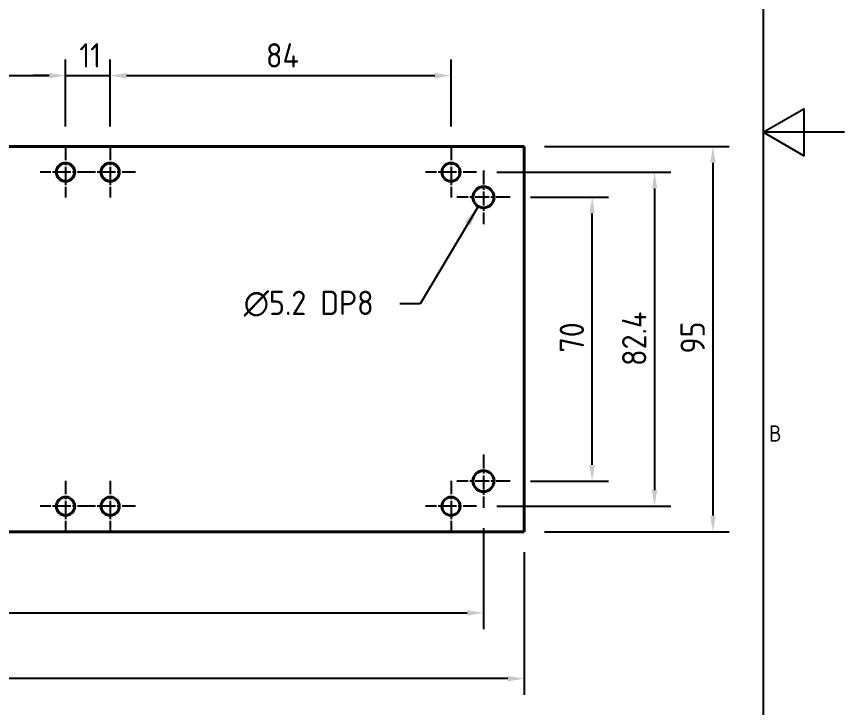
# Model space of a CAD drawing. Header units: millimetres. Extents: x 0 to 840, y 0 to 594.
# Drawn here: x 636 to 840, y 155.1 to 325.5 of the extents above; entities that cross this region are included whole.
import ezdxf

# ---------------------------------------------------------------- set-up
doc = ezdxf.new("R2010")
doc.units = ezdxf.units.MM
doc.header["$LTSCALE"] = 2
doc.linetypes.add('CHAIN', pattern=[0.35429999999999995, 0.2362, -0.0295, 0.0591, -0.0295])
doc.layers.get('0').update_dxf_attribs({"color": 3, "lineweight": 25})
for name, color, linetype, lineweight in [('가시적인 것(ISO)', 3, 'Continuous', 40), ('경계(ISO)', 7, 'Continuous', 25), ('기호(ISO)', 5, 'Continuous', 25), ('중심 표식(ISO)', 1, 'Continuous', 25), ('치수(ISO)', 2, 'Continuous', 25)]:
    doc.layers.add(name, color=color, linetype=linetype, lineweight=lineweight)
doc.styles.add('문자 텍스트_PSTEK_POSCO', font='isocp.shx')
doc.styles.add('치수 텍스트_PSTEK_POSCO', font='isocp.shx')
doc.dimstyles.new('치수_PSTEK_POSCO', dxfattribs={"dimscale": 2, "dimtxt": 3, "dimasz": 2, "dimexe": 2, "dimexo": 2.5, "dimgap": 1, "dimtad": 1, "dimrnd": 1e-08, "dimdsep": 46, "dimtxsty": '치수 텍스트_PSTEK_POSCO', "dimcen": 0.09, "dimdle": 10, "dimclrd": 7, "dimclre": 7, "dimclrt": 2, "dimadec": 1, "dimazin": 2, "dimtfac": 1, "dimtmove": 0, "dimatfit": 3, "dimfxl": 0, "dimtolj": 1, "dimlwd": -1, "dimlwe": -1, "dimarcsym": 0})
doc.dimstyles.new('치수_PSTEK_POSCO$7', dxfattribs={"dimscale": 2, "dimtxt": 3, "dimasz": 2.5, "dimexe": 2, "dimexo": 2.5, "dimgap": 1, "dimtad": 1, "dimrnd": 1e-08, "dimdsep": 46, "dimtxsty": '치수 텍스트_PSTEK_POSCO', "dimcen": 0.09, "dimdle": 10, "dimclrd": 7, "dimclre": 7, "dimclrt": 2, "dimadec": 1, "dimazin": 2, "dimtfac": 1, "dimtmove": 0, "dimatfit": 3, "dimfxl": 0, "dimtolj": 1, "dimlwd": -1, "dimlwe": -1, "dimarcsym": 0})

# ---------------------------------------------------------------- blocks, each defined once
blk = doc.blocks.new('경계 Default Border')
at = {"layer": '경계(ISO)', "flags": 128}
for points in [[(10, 10), (10, 287.0000076293945), (410, 287.0000076293945), (410, 10), (10, 10)], [(420, 148.5000038146973), (410, 148.5000038146973), (415, 151.3867473602295), (415, 145.6132507324219), (410, 148.5000038146973)]]:
    blk.add_lwpolyline(points, dxfattribs=at)
at = {"layer": '경계(ISO)', "color": 2, "insert": (410.718846771929, 110.3559296629392), "char_height": 2.000000029802322, "attachment_point": 7, "style": '문자 텍스트_PSTEK_POSCO'}
blk.add_mtext('B', dxfattribs=at)
blk = doc.blocks.new('*D29')
at = {"layer": 'Defpoints', "color": 0, "transparency": 16777216}
for p in [(743.0448475737969, 310.9665724630219), (659.0448475737969, 293.421175551453), (743.0448475737969, 293.421175551453)]:
    blk.add_point(p, dxfattribs=at)
at = {"layer": '치수(ISO)', "color": 7, "transparency": 16777216}
for p, q in [((659.0448475737969, 298.421175551453), (659.0448475737969, 314.9665724630219)), ((743.0448475737969, 298.421175551453), (743.0448475737969, 314.9665724630219)), ((663.0448475737969, 310.9665724630219), (739.0448475737969, 310.9665724630219))]:
    blk.add_line(p, q, dxfattribs=at)
for points in [[(663.0448475737969, 311.6332391296885), (663.0448475737969, 310.2999057963552), (659.0448475737969, 310.9665724630219)], [(739.0448475737969, 311.6332391296885), (739.0448475737969, 310.2999057963552), (743.0448475737969, 310.9665724630219)]]:
    blk.add_solid(points, dxfattribs=at)
at = {"layer": '치수(ISO)', "color": 2, "transparency": 16777216, "insert": (697.4448475737969, 315.9665724630219), "char_height": 6, "attachment_point": 4, "style": '치수 텍스트_PSTEK_POSCO'}
blk.add_mtext('\\A1;84', dxfattribs=at)
blk = doc.blocks.new('*D31')
at = {"layer": 'Defpoints', "color": 0, "transparency": 16777216}
for p in [(648.0448475737968, 310.9665724630219), (586.0448475737968, 293.4211755514529), (648.0448475737968, 293.421175551453)]:
    blk.add_point(p, dxfattribs=at)
at = {"layer": '치수(ISO)', "color": 7, "transparency": 16777216}
for p, q in [((586.0448475737968, 298.4211755514529), (586.0448475737968, 314.9665724630219)), ((648.0448475737968, 298.421175551453), (648.0448475737968, 314.9665724630219)), ((590.0448475737968, 310.9665724630219), (644.0448475737968, 310.9665724630219))]:
    blk.add_line(p, q, dxfattribs=at)
for points in [[(590.0448475737968, 311.6332391296885), (590.0448475737968, 310.2999057963552), (586.0448475737968, 310.9665724630219)], [(644.0448475737968, 311.6332391296885), (644.0448475737968, 310.2999057963552), (648.0448475737968, 310.9665724630219)]]:
    blk.add_solid(points, dxfattribs=at)
at = {"layer": '치수(ISO)', "color": 2, "transparency": 16777216, "insert": (613.3851428493873, 315.967163014203), "char_height": 6, "attachment_point": 4, "style": '치수 텍스트_PSTEK_POSCO'}
blk.add_mtext('\\A1;62', dxfattribs=at)
blk = doc.blocks.new('*D32')
at = {"layer": 'Defpoints', "color": 0, "transparency": 16777216}
for p in [(659.0448475737969, 310.9665724630219), (648.0448475737968, 293.421175551453), (659.0448475737969, 293.421175551453)]:
    blk.add_point(p, dxfattribs=at)
at = {"layer": '치수(ISO)', "color": 7, "transparency": 16777216}
for p, q in [((648.0448475737968, 298.421175551453), (648.0448475737968, 314.9665724630219)), ((659.0448475737969, 298.421175551453), (659.0448475737969, 314.9665724630219)), ((644.0448475737968, 310.9665724630219), (640.0448475737968, 310.9665724630219)), ((648.0448475737968, 310.9665724630219), (659.0448475737969, 310.9665724630219)), ((663.0448475737969, 310.9665724630219), (667.0448475737969, 310.9665724630219))]:
    blk.add_line(p, q, dxfattribs=at)
for points in [[(644.0448475737968, 311.6332391296885), (644.0448475737968, 310.2999057963552), (648.0448475737968, 310.9665724630219)], [(663.0448475737969, 311.6332391296885), (663.0448475737969, 310.2999057963552), (659.0448475737969, 310.9665724630219)]]:
    blk.add_solid(points, dxfattribs=at)
at = {"layer": '치수(ISO)', "color": 2, "transparency": 16777216, "insert": (651.4448475737969, 315.9665724630219), "char_height": 6, "attachment_point": 4, "style": '치수 텍스트_PSTEK_POSCO'}
blk.add_mtext('\\A1;11', dxfattribs=at)
blk = doc.blocks.new('*D33')
at = {"layer": 'Defpoints', "color": 0, "transparency": 16777216}
for p in [(749.2948475737969, 287.171175551453), (749.2948475737969, 204.771175551453), (793.1972778205715, 204.771175551453)]:
    blk.add_point(p, dxfattribs=at)
at = {"layer": '치수(ISO)', "color": 7, "transparency": 16777216}
for p, q in [((754.2948475737969, 287.171175551453), (797.1972778205716, 287.171175551453)), ((793.1972778205716, 283.171175551453), (793.1972778205715, 208.771175551453)), ((754.2948475737969, 204.771175551453), (797.1972778205715, 204.771175551453))]:
    blk.add_line(p, q, dxfattribs=at)
for points in [[(792.5306111539049, 283.171175551453), (793.8639444872382, 283.171175551453), (793.1972778205716, 287.171175551453)], [(792.5306111539048, 208.771175551453), (793.8639444872381, 208.771175551453), (793.1972778205715, 204.771175551453)]]:
    blk.add_solid(points, dxfattribs=at)
at = {"layer": '치수(ISO)', "color": 2, "transparency": 16777216, "insert": (788.1966872693904, 239.371175551453), "char_height": 6, "attachment_point": 4, "rotation": 90, "style": '치수 텍스트_PSTEK_POSCO'}
blk.add_mtext('\\A1;82.4', dxfattribs=at)
blk = doc.blocks.new('*D34')
at = {"layer": 'Defpoints', "color": 0, "transparency": 16777216}
for p in [(761.0448475737968, 293.471175551453), (761.0448475737968, 198.471175551453), (807.5898514153386, 198.471175551453)]:
    blk.add_point(p, dxfattribs=at)
at = {"layer": '치수(ISO)', "color": 7, "transparency": 16777216}
for p, q in [((766.0448475737968, 293.471175551453), (811.5898514153387, 293.471175551453)), ((807.5898514153387, 289.471175551453), (807.5898514153386, 202.471175551453)), ((766.0448475737968, 198.471175551453), (811.5898514153386, 198.471175551453))]:
    blk.add_line(p, q, dxfattribs=at)
for points in [[(806.923184748672, 289.471175551453), (808.2565180820053, 289.471175551453), (807.5898514153387, 293.471175551453)], [(806.9231847486719, 202.471175551453), (808.2565180820052, 202.471175551453), (807.5898514153386, 198.471175551453)]]:
    blk.add_solid(points, dxfattribs=at)
at = {"layer": '치수(ISO)', "color": 2, "transparency": 16777216, "insert": (802.5898514153386, 242.4226474140291), "char_height": 6, "attachment_point": 4, "rotation": 90, "style": '치수 텍스트_PSTEK_POSCO'}
blk.add_mtext('\\A1;95', dxfattribs=at)
blk = doc.blocks.new('*D36')
at = {"layer": 'Defpoints', "color": 0, "transparency": 16777216}
for p in [(751.0448475737968, 204.371175551453), (59.54484757379682, 199.3711755514527), (751.0448475737968, 178.4711755514527)]:
    blk.add_point(p, dxfattribs=at)
at = {"layer": '치수(ISO)', "color": 7, "transparency": 16777216}
for p, q in [((751.0448475737968, 199.371175551453), (751.0448475737968, 174.4711755514527)), ((59.54484757379682, 194.3711755514527), (59.54484757379682, 174.4711755514527)), ((63.54484757379682, 178.4711755514527), (747.0448475737968, 178.4711755514527))]:
    blk.add_line(p, q, dxfattribs=at)
for points in [[(63.54484757379682, 179.1378422181193), (63.54484757379682, 177.804508884786), (59.54484757379682, 178.4711755514527)], [(747.0448475737968, 179.1378422181193), (747.0448475737968, 177.804508884786), (751.0448475737968, 178.4711755514527)]]:
    blk.add_solid(points, dxfattribs=at)
at = {"layer": '치수(ISO)', "color": 2, "transparency": 16777216, "insert": (397.180572954547, 183.4711755514527), "char_height": 6, "attachment_point": 4, "style": '치수 텍스트_PSTEK_POSCO'}
blk.add_mtext('\\A1;691.5', dxfattribs=at)
blk = doc.blocks.new('*D38')
at = {"layer": 'Defpoints', "color": 0, "transparency": 16777216}
for p in [(757.6448475737968, 280.971175551453), (777.8233923897975, 280.971175551453), (757.6448475737968, 210.971175551453)]:
    blk.add_point(p, dxfattribs=at)
at = {"layer": '치수(ISO)', "color": 7, "transparency": 16777216}
for p, q in [((762.6448475737968, 280.971175551453), (781.8233923897975, 280.971175551453)), ((777.8233923897974, 214.971175551453), (777.8233923897975, 276.971175551453)), ((762.6448475737968, 210.971175551453), (781.8233923897974, 210.971175551453))]:
    blk.add_line(p, q, dxfattribs=at)
for points in [[(777.1567257231309, 276.971175551453), (778.4900590564641, 276.971175551453), (777.8233923897975, 280.971175551453)], [(777.1567257231308, 214.971175551453), (778.490059056464, 214.971175551453), (777.8233923897974, 210.971175551453)]]:
    blk.add_solid(points, dxfattribs=at)
at = {"layer": '치수(ISO)', "color": 2, "transparency": 16777216, "insert": (772.8233923897974, 242.6688133467286), "char_height": 6, "attachment_point": 4, "rotation": 90, "style": '치수 텍스트_PSTEK_POSCO'}
blk.add_mtext('\\A1;70', dxfattribs=at)
blk = doc.blocks.new('*D40')
at = {"layer": 'Defpoints', "color": 0, "transparency": 16777216}
for p in [(52.04484757379674, 198.4711755514527), (761.0448475737968, 198.471175551453), (52.04484757379674, 162.250224072248)]:
    blk.add_point(p, dxfattribs=at)
at = {"layer": '치수(ISO)', "color": 7, "transparency": 16777216}
for p, q in [((52.04484757379674, 193.4711755514527), (52.04484757379674, 158.250224072248)), ((761.0448475737968, 193.471175551453), (761.0448475737968, 158.250224072248)), ((757.0448475737968, 162.250224072248), (56.04484757379674, 162.250224072248))]:
    blk.add_line(p, q, dxfattribs=at)
for points in [[(56.04484757379674, 162.9168907389147), (56.04484757379674, 161.5835574055814), (52.04484757379674, 162.250224072248)], [(757.0448475737968, 162.9168907389147), (757.0448475737968, 161.5835574055814), (761.0448475737968, 162.250224072248)]]:
    blk.add_solid(points, dxfattribs=at)
at = {"layer": '치수(ISO)', "color": 2, "transparency": 16777216, "insert": (400.9300671367915, 167.250224072248), "char_height": 6, "attachment_point": 4, "style": '치수 텍스트_PSTEK_POSCO'}
blk.add_mtext('\\A1;709', dxfattribs=at)

msp = doc.modelspace()

# ---------------------------------------------------------------- linework, layer by layer
at = {"layer": '가시적인 것(ISO)'}
for p, q in [((52.04484757379682, 293.4711755514527), (761.0448475737968, 293.471175551453)), ((761.0448475737968, 293.471175551453), (761.0448475737968, 198.471175551453)), ((761.0448475737968, 198.471175551453), (52.04484757379674, 198.4711755514527))]:
    msp.add_line(p, q, dxfattribs=at)
for centre, radius in [((648.0448475737968, 287.171175551453), 2.25), ((659.0448475737969, 287.171175551453), 2.25), ((743.0448475737969, 287.171175551453), 2.25), ((751.0448475737968, 280.971175551453), 2.6), ((751.0448475737968, 210.971175551453), 2.6), ((648.0448475737969, 204.7711755514529), 2.25), ((659.0448475737969, 204.771175551453), 2.25), ((743.0448475737969, 204.771175551453), 2.25)]:
    msp.add_circle(centre, radius, dxfattribs=at)
at = {"layer": '중심 표식(ISO)', "linetype": 'CHAIN', "ltscale": 6.9449462890625}
for p, q in [((648.0448475737968, 293.421175551453), (648.0448475737968, 280.921175551453)), ((659.0448475737969, 293.421175551453), (659.0448475737969, 280.921175551453)), ((743.0448475737969, 293.421175551453), (743.0448475737969, 280.921175551453)), ((654.2948475737968, 287.171175551453), (641.7948475737968, 287.171175551453)), ((665.2948475737969, 287.171175551453), (652.7948475737969, 287.171175551453)), ((749.2948475737969, 287.171175551453), (736.7948475737969, 287.171175551453)), ((648.0448475737969, 211.0211755514529), (648.0448475737969, 198.5211755514529)), ((659.0448475737969, 211.021175551453), (659.0448475737969, 198.521175551453)), ((743.0448475737969, 211.021175551453), (743.0448475737969, 198.521175551453)), ((654.2948475737969, 204.7711755514529), (641.7948475737969, 204.7711755514529)), ((665.2948475737969, 204.771175551453), (652.7948475737969, 204.771175551453)), ((749.2948475737969, 204.771175551453), (736.7948475737969, 204.771175551453))]:
    msp.add_line(p, q, dxfattribs=at)
at = {"layer": '중심 표식(ISO)', "linetype": 'CHAIN', "ltscale": 7.333868980407715}
for p, q in [((751.0448475737968, 287.5711755514529), (751.0448475737968, 274.371175551453)), ((757.6448475737968, 280.971175551453), (744.4448475737968, 280.971175551453)), ((751.0448475737968, 217.571175551453), (751.0448475737968, 204.371175551453)), ((757.6448475737968, 210.971175551453), (744.4448475737968, 210.971175551453))]:
    msp.add_line(p, q, dxfattribs=at)

# ---------------------------------------------------------------- block references
at = {"xscale": 2, "yscale": 2, "zscale": 2}
msp.add_blockref('경계 Default Border', (0, 0), dxfattribs=at)

# ---------------------------------------------------------------- texts
at = {"layer": '기호(ISO)', "color": 2, "insert": (691.973566079543, 254.7284325416171), "char_height": 6.000000238418579, "width": 36.42667551636691, "attachment_point": 4, "line_spacing_factor": 0.5250000357627869, "style": '치수 텍스트_PSTEK_POSCO'}
msp.add_mtext('{\\fAIGDT|b0|i0;\\H6.0000;n\\fisocp|b0|i0;\\H6.0000;5.2 DP8}', dxfattribs=at)

# ---------------------------------------------------------------- dimensions: what is measured, and where the dimension line sits
at = {"layer": '치수(ISO)', "color": 7}
for base, p1, p2, angle, override, picture, middle in [((648.0448475737968, 310.9665724630219), (586.0448475737968, 293.4211755514529), (648.0448475737968, 293.421175551453), 180, {"dimdec": 2, "dimtp": 0, "dimtm": -0, "dimtdec": 2, "dimtofl": 0, "dimatfit": 1}, '*D31', (617.0448475737968, 310.9665724630219)), ((659.0448475737969, 310.9665724630219), (648.0448475737968, 293.421175551453), (659.0448475737969, 293.421175551453), 180, {"dimdec": 2, "dimtp": 0, "dimtm": -0, "dimtdec": 2, "dimtofl": 1, "dimatfit": 1}, '*D32', (653.5448475737969, 310.9665724630219)), ((743.0448475737969, 310.9665724630219), (659.0448475737969, 293.421175551453), (743.0448475737969, 293.421175551453), 180, {"dimdec": 2, "dimtp": 0, "dimtm": -0, "dimtdec": 2, "dimtofl": 0, "dimatfit": 1}, '*D29', (701.0448475737969, 310.9665724630219)), ((807.5898514153386, 198.471175551453), (761.0448475737968, 293.471175551453), (761.0448475737968, 198.471175551453), 90, {"dimdec": 2, "dimtp": 0, "dimtm": -0, "dimtdec": 2, "dimtofl": 0, "dimatfit": 1}, '*D34', (807.5898514153386, 245.971175551453)), ((793.1972778205715, 204.771175551453), (749.2948475737969, 287.171175551453), (749.2948475737969, 204.771175551453), 90, {"dimdec": 2, "dimtp": 0, "dimtm": -0, "dimtdec": 2, "dimtofl": 0, "dimatfit": 1}, '*D33', (793.1972778205715, 245.971175551453)), ((777.8233923897975, 280.971175551453), (757.6448475737968, 210.971175551453), (757.6448475737968, 280.971175551453), 90, {"dimdec": 2, "dimtp": 0, "dimtm": -0, "dimtdec": 2, "dimtofl": 0, "dimatfit": 1}, '*D38', (777.8233923897974, 245.971175551453)), ((751.0448475737968, 178.4711755514527), (59.54484757379682, 199.3711755514527), (751.0448475737968, 204.371175551453), 180, {"dimdec": 2, "dimtp": 0, "dimtm": -0, "dimtdec": 2, "dimtofl": 0, "dimatfit": 1}, '*D36', (405.2948475737969, 178.4711755514527)), ((52.04484757379674, 162.250224072248), (761.0448475737968, 198.471175551453), (52.04484757379674, 198.4711755514527), 180, {"dimdec": 2, "dimtp": 0, "dimtm": -0, "dimtdec": 2, "dimtofl": 0, "dimatfit": 1}, '*D40', (406.5448475737968, 162.250224072248))]:
    dim = msp.add_linear_dim(base=base, p1=p1, p2=p2, angle=angle, dimstyle='치수_PSTEK_POSCO', override=override, dxfattribs=at)
    dim.commit()
    dim.dimension.update_dxf_attribs({"geometry": picture, "text_midpoint": middle, "dimtype": 160})

# ---------------------------------------------------------------- leaders
at = {"layer": '기호(ISO)', "color": 7, "annotation_type": 0, "has_hookline": 1, "hookline_direction": 1, "text_width": 34.8848639682401}
msp.add_leader([(749.7448475737964, 278.7195095016136), (735.40024159591, 254.7284325416171), (730.40024159591, 254.7284325416171)], dimstyle='치수_PSTEK_POSCO$7', override={"dimtad": 0}, dxfattribs=at)

doc.saveas('drawing.dxf')
